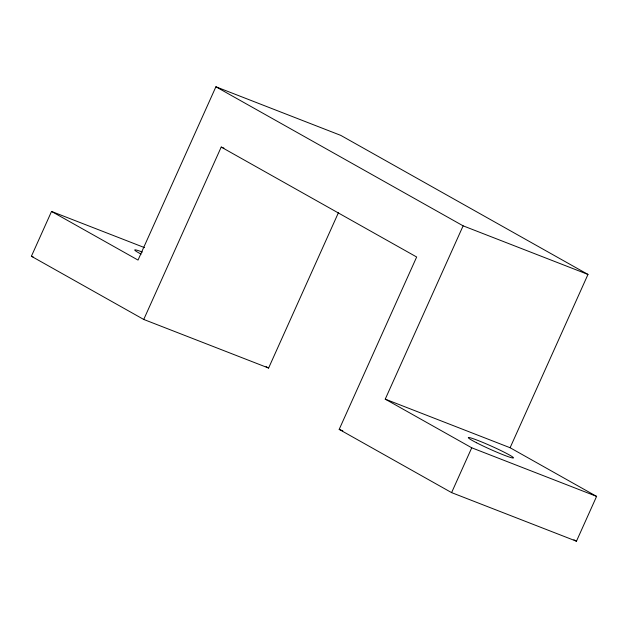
<?xml version="1.0" encoding="UTF-8"?>
<svg xmlns="http://www.w3.org/2000/svg" width="628" height="628" viewBox="0 0 628 628"><rect width="100%" height="100%" fill="white"/><g stroke="black" fill="none" stroke-linecap="round" stroke-linejoin="round"><path stroke-width="0.94" d="M338.453 212.633L268.603 368.055L143.741 319.456L31.4 256.263L51.543 211.44L144.511 247.62M143.741 319.456L221.213 147.07L416.662 257.001L339.183 429.395L451.595 492.619L576.457 541.218L596.6 496.387L510.101 447.733L587.981 274.436L340.769 135.381L215.906 86.782L138.027 260.078L51.543 211.44M596.6 496.387L471.738 447.795L385.239 399.141L463.119 225.837L215.906 86.782M451.595 492.619L471.738 447.795M463.119 225.837L587.981 274.436M221.213 147.07L223.953 148.137M31.4 256.263L33.221 256.978M385.239 399.141L510.101 447.733M339.183 429.395L342.833 430.808M266.052 366.619L268.603 368.055M573.898 539.782L576.457 541.218M141.119 254.144A24.633 1.672 24.2 0 1 142.399 252.056M476.487 442.732A24.735 1.68 24.2 0 0 513.162 458.016A24.735 1.68 24.2 0 0 483.105 442.544A24.735 1.68 24.2 0 0 476.487 442.732"/></g></svg>
